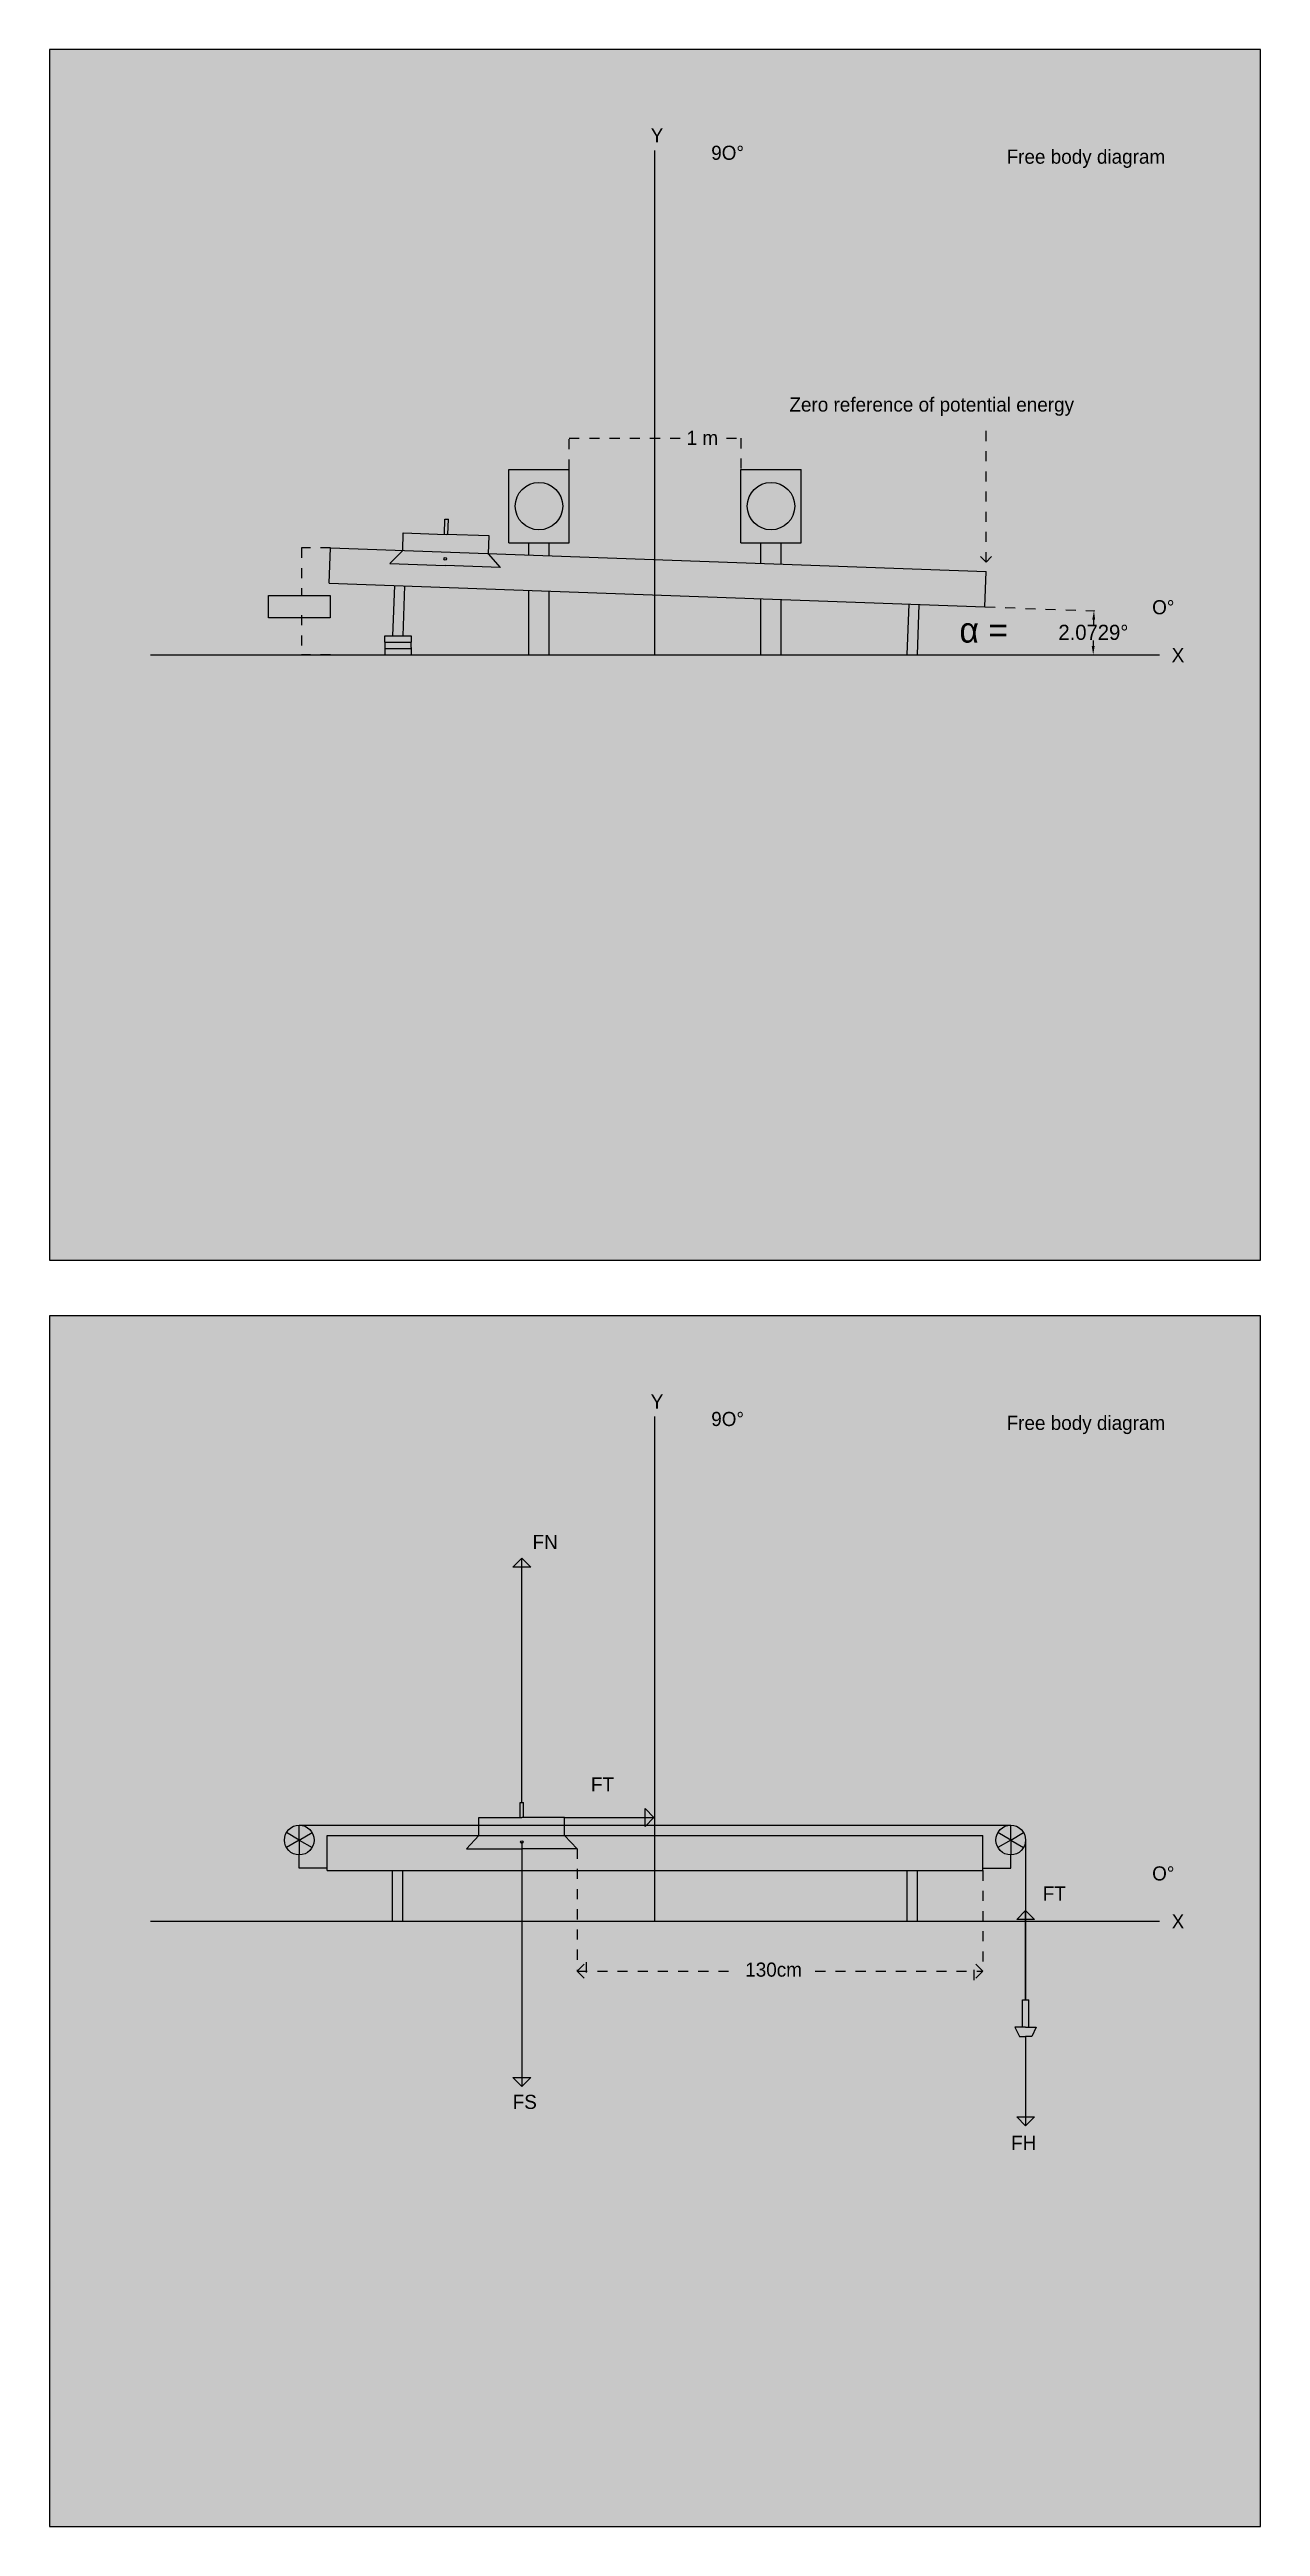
# Model space of a CAD drawing. Header units: centimetres. Extents: x 0 to 240, y -371 to 120.
import ezdxf

# ---------------------------------------------------------------- set-up
doc = ezdxf.new("R2010")
doc.units = ezdxf.units.CM
doc.header["$LTSCALE"] = 2
doc.linetypes.add('JIS_02_1.0', pattern=[2, 1, -1])
doc.layers.get('0').update_dxf_attribs({"color": 251})
for name, color, linetype in [('BACKGROUND', 250, 'Continuous'), ('FR', 255, 'JIS_02_1.0'), ('Z-FH1', 255, 'Continuous'), ('Z-FS', 255, 'Continuous')]:
    doc.layers.add(name, color=color, linetype=linetype)
doc.dimstyles.get("Standard").update_dxf_attribs({"dimtxt": 0.18, "dimasz": 0.18, "dimexe": 0.18, "dimexo": 0.0625, "dimgap": 0.09, "dimtad": 0, "dimtih": 1, "dimtoh": 1, "dimdec": 4, "dimzin": 0, "dimdsep": 46, "dimtxsty": 'Standard', "dimcen": 0.09, "dimadec": 0, "dimazin": 0, "dimtfac": 1, "dimtdec": 4, "dimtofl": 0, "dimtmove": 0, "dimatfit": 3, "dimfxl": 1, "dimtolj": 1, "dimtzin": 0, "dimarcsym": 0})

# ---------------------------------------------------------------- blocks, each defined once
blk = doc.blocks.new('*D1')
at = {"layer": 'FR', "color": 0, "lineweight": -2, "transparency": 16777216}
blk.add_line((185.42, 9.52), (207.18, 8.73), dxfattribs=at)
for start, end in [(178.3421, 178.5666), (179.3209, 179.585)]:
    blk.add_arc((448.46, 0), 241.62, start, end, dxfattribs=at)
at = {"layer": 'FR', "color": 0, "transparency": 16777216}
for points in [[(206.66, 7), (207.24, 6.98), (207, 8.74)], [(207.14, 1.75), (206.56, 1.75), (206.85, 0)]]:
    blk.add_solid(points, dxfattribs=at)
at = {"layer": 'FR', "color": 0, "transparency": 16777216, "insert": (206.89, 4.45), "char_height": 3, "attachment_point": 5}
blk.add_mtext('\\A1;2.0729°', dxfattribs=at)

msp = doc.modelspace()

# ---------------------------------------------------------------- hatches: boundary and pattern name
at = {"layer": 'BACKGROUND'}
h = msp.add_hatch(color=256, dxfattribs=at)
h.dxf.hatch_style = 1
h.paths.add_polyline_path([(240, 120), (0, 120), (0, -120), (240, -120)])
h = msp.add_hatch(color=256, dxfattribs=at)
h.dxf.hatch_style = 1
h.paths.add_polyline_path([(240, -131), (0, -131), (0, -371), (240, -371)])
at = {"layer": 'FR'}
h = msp.add_hatch(color=256, dxfattribs=at)
h.dxf.hatch_style = 1
h.paths.add_polyline_path([(43.4224, 11.77945), (43.4224, 7.31866), (55.61222, 7.31866), (55.61222, 11.77945)])

# ---------------------------------------------------------------- linework, layer by layer
for p, q in [((120, 0), (120, 100)), ((91, 36.7537), (103, 36.7537)), ((91, 22.23045), (91, 36.7537)), ((103, 22.23045), (103, 36.7537)), ((137, 36.7537), (149, 36.7537)), ((137, 22.23045), (137, 36.7537)), ((149, 22.23045), (149, 36.7537)), ((78.26468, 23.90323), (78.37319, 26.90127)), ((78.37319, 26.90127), (79.07274, 26.87595)), ((78.96422, 23.87791), (79.07274, 26.87595)), ((55.43827, 14.22547), (55.69147, 21.22089)), ((55.69147, 21.22089), (185.6064, 16.51865)), ((67.41541, 18.11793), (69.99256, 20.67663)), ((69.99256, 20.67663), (70.12001, 24.19803)), ((70.12001, 24.19803), (78.61445, 23.89057)), ((87.10889, 23.58312), (78.61445, 23.89057)), ((86.98143, 20.06173), (87.10889, 23.58312)), ((89.36685, 17.3234), (86.98143, 20.06173)), ((91, 22.23045), (103, 22.23045)), ((95, 19.79813), (95, 22.23045)), ((99, 19.65335), (99, 22.23045)), ((137, 22.23045), (149, 22.23045)), ((141, 18.13317), (141, 22.23045)), ((145, 17.98839), (145, 22.23045)), ((67.41541, 18.11793), (78.39113, 17.72067)), ((89.36685, 17.3234), (78.39113, 17.72067)), ((185.3532, 9.52323), (185.6064, 16.51865)), ((55.43827, 14.22547), (185.3532, 9.52323)), ((68.06806, 3.76179), (68.42977, 13.75524)), ((70.06937, 3.76179), (70.42846, 13.6829)), ((95, 0), (95, 12.79354)), ((99, 0), (99, 12.64876)), ((141, 0), (141, 11.12858)), ((145, 0), (145, 10.98381)), ((170.00131, 0.07234), (170.36302, 10.0658)), ((172, 0), (172.36171, 9.99346)), ((66.43565, 3.76179), (71.66512, 3.76179)), ((66.43565, 2.51915), (66.43565, 3.76179)), ((66.43565, 2.51915), (66.43565, 1.48328)), ((66.43565, 2.51179), (71.66512, 2.51179)), ((66.43565, 1.48328), (66.43565, 0)), ((66.43565, 1.26179), (71.66512, 1.26179)), ((71.66512, 3.76179), (71.66512, 2.51915)), ((71.66512, 1.48328), (71.66512, 2.51915)), ((71.66512, 1.48328), (71.66512, 0)), ((20, 0), (220, 0)), ((66.43565, 0), (71.66512, 0)), ((120, -251), (120, -151)), ((85.09329, -230.4763), (93.59329, -230.4763)), ((85.09329, -234), (85.09329, -230.4763)), ((93.24329, -230.4763), (93.24329, -227.4763)), ((93.24329, -227.4763), (93.94329, -227.4763)), ((102.09329, -230.4763), (93.59329, -230.4763)), ((93.94329, -230.4763), (93.94329, -227.4763)), ((102.09329, -234), (102.09329, -230.4763)), ((49.49046, -234.92534), (46.93651, -233.45082)), ((49.49046, -234.92534), (46.93651, -236.39987)), ((49.49046, -234.92534), (49.49046, -231.9763)), ((49.49046, -231.9763), (190.50954, -231.9763)), ((49.49046, -234.92534), (52.0444, -233.45082)), ((49.49046, -234.92534), (52.0444, -236.39987)), ((49.49046, -234.92534), (49.49046, -237.87439)), ((55, -234), (185, -234)), ((55, -241), (55, -234)), ((82.61039, -236.65025), (85.09329, -234)), ((104.5762, -236.65025), (102.09329, -234)), ((185, -241), (185, -234)), ((190.50954, -234.92534), (187.9556, -233.45082)), ((190.50954, -234.92534), (187.9556, -236.39987)), ((190.50954, -234.92534), (190.50954, -231.9763)), ((190.50954, -234.92534), (193.06349, -233.45082)), ((190.50954, -234.92534), (193.06349, -236.39987)), ((190.50954, -234.92534), (190.50954, -237.87439)), ((193.45859, -234.92534), (193.45859, -266.60153)), ((49.49046, -240.5), (49.49046, -237.87439)), ((55, -240.5), (49.49046, -240.5)), ((82.61039, -236.65025), (93.59329, -236.65025)), ((104.5762, -236.65025), (93.59329, -236.65025)), ((185, -240.5), (190.50954, -240.5)), ((190.50954, -240.5), (190.50954, -237.87439)), ((55, -241), (185, -241)), ((68, -251), (68, -241)), ((70, -251), (70, -241)), ((170, -251), (170, -241)), ((172, -251), (172, -241)), ((20, -251), (220, -251)), ((192.82859, -272.00153), (192.82859, -266.60153)), ((192.82859, -266.60153), (194.08859, -266.60153)), ((194.08859, -272.00153), (194.08859, -266.60153)), ((193.45859, -272.00153), (191.34309, -272.00153)), ((191.34309, -272.00153), (192.23372, -273.89541)), ((192.23372, -273.89541), (193.45859, -273.89541)), ((193.45859, -272.00153), (195.57408, -272.00153)), ((194.68345, -273.89541), (193.45859, -273.89541)), ((195.57408, -272.00153), (194.68345, -273.89541))]:
    msp.add_line(p, q)
at = {"color": 0}
msp.add_lwpolyline([(43.4224, 11.77945), (55.61222, 11.77945), (55.61222, 7.31866), (43.4224, 7.31866)], close=True, dxfattribs=at)
for centre, radius in [((97, 29.49207), 4.70467), ((143, 29.49207), 4.70467), ((78.43906, 19.04492), 0.25949), ((49.49046, -234.92534), 2.94904), ((93.59329, -235.32512), 0.25949), ((190.50954, -234.92534), 2.94904)]:
    msp.add_circle(centre, radius)
at = {"layer": 'BACKGROUND'}
for points in [[(0, -120), (240, -120), (240, 120), (0, 120)], [(0, -371), (240, -371), (240, -131), (0, -131)]]:
    msp.add_lwpolyline(points, close=True, dxfattribs=at)
at = {"layer": 'FR'}
for p, q in [((185.6064, 18.38737), (185.6064, 45.94757)), ((103, 36.7537), (103, 42.94525)), ((103, 42.94525), (125.04157, 42.94525)), ((134.17945, 42.94525), (137, 42.94525)), ((137, 42.94525), (137, 36.7537)), ((55.69147, 21.22089), (49.93454, 21.22089)), ((49.93454, 21.22089), (49.93454, 11.77945)), ((185.6064, 18.38737), (184.51593, 19.47783)), ((185.6064, 18.38737), (186.69687, 19.47783)), ((49.93454, 7.86313), (49.93454, 0)), ((55.69147, 0), (49.93454, 0)), ((104.5762, -236.65025), (104.5762, -260.92426)), ((185, -241), (185, -260.92426)), ((104.5762, -260.92426), (106.34397, -259.15649)), ((106.34397, -259.15649), (106.34397, -262.69203)), ((185, -260.92426), (183.23223, -259.15649)), ((183.23223, -262.69203), (183.23223, -259.15649)), ((104.5762, -260.92426), (135.76356, -260.92426)), ((104.5762, -260.92426), (106.34397, -262.69203)), ((151.76356, -260.92426), (185, -260.92426)), ((185, -260.92426), (183.23223, -262.69203))]:
    msp.add_line(p, q, dxfattribs=at)
at = {"layer": 'Z-FH1'}
for p, q in [((102.09329, -230.4763), (119.79504, -230.4763)), ((119.79504, -230.4763), (118.02727, -228.70853)), ((118.02727, -232.24407), (118.02727, -228.70853)), ((119.79504, -230.4763), (118.02727, -232.24407)), ((193.45859, -248.89978), (191.69082, -250.66755)), ((193.45859, -266.60153), (193.45859, -248.89978)), ((193.45859, -248.89978), (195.22635, -250.66755)), ((195.22635, -250.66755), (191.69082, -250.66755)), ((193.45859, -273.89541), (193.45859, -291.59715)), ((193.45859, -291.59715), (191.69082, -289.82938)), ((191.69082, -289.82938), (195.22635, -289.82938)), ((193.45859, -291.59715), (195.22635, -289.82938))]:
    msp.add_line(p, q, dxfattribs=at)
at = {"layer": 'Z-FS'}
for p, q in [((93.59329, -179.03952), (91.82553, -180.80729)), ((95.36106, -180.80729), (91.82553, -180.80729)), ((93.59329, -227.4763), (93.59329, -179.03952)), ((93.59329, -179.03952), (95.36106, -180.80729)), ((93.59329, -235.32512), (93.59329, -283.76191)), ((93.59329, -283.76191), (91.82553, -281.99414)), ((91.82553, -281.99414), (95.36106, -281.99414)), ((93.59329, -283.76191), (95.36106, -281.99414))]:
    msp.add_line(p, q, dxfattribs=at)

# ---------------------------------------------------------------- texts
for s, height, p in [('Y', 2.80006, (119.15139, 101.59393)), ('9O%%D', 2.800057, (131.14501, 98.13719)), ('Free body diagram', 2.800057, (189.69053, 97.36578)), ('O%%D', 2.800057, (218.53558, 8.05382)), ('X', 2.80006, (222.40384, -1.45321)), ('Y', 2.80006, (119.15139, -149.40607)), ('9O%%D', 2.800057, (131.14501, -152.86281)), ('Free body diagram', 2.800057, (189.69053, -153.63422)), ('O%%D', 2.800057, (218.53558, -242.94618)), ('X', 2.80006, (222.40384, -252.45321))]:
    msp.add_text(s, height=height).set_placement(p)
at = {"layer": 'FR'}
for s, p in [('Zero reference of potential energy', (146.64405, 48.22928)), ('1 m', (126.26802, 41.62012))]:
    msp.add_text(s, height=2.800057, dxfattribs=at).set_placement(p)
at = {"layer": 'FR', "linetype": 'JIS_02_1.0', "insert": (180.34426, 7.43131), "char_height": 6, "attachment_point": 1}
msp.add_mtext_dynamic_manual_height_columns('{\\Fgreekc|c0;\\H0.83333x;α =}', width=47.1481411, gutter_width=0.53091, heights=[0], dxfattribs=at)
at = {"layer": 'Z-FH1', "char_height": 2.800057, "attachment_point": 1}
for s, insert in [('FT', (107.30351, -222.48882)), ('FT', (196.85395, -244.12672)), ('FH', (190.59156, -293.55256))]:
    msp.add_mtext_dynamic_manual_height_columns(s, width=47.1481411, gutter_width=0.53091, heights=[0], dxfattribs=dict(at, insert=insert))
at = {"layer": 'Z-FS', "char_height": 2.800057, "attachment_point": 1}
for s, insert in [('FN', (95.73558, -174.44776)), ('130cm', (137.88235, -259.21636)), ('FS', (91.79738, -285.43005))]:
    msp.add_mtext_dynamic_manual_height_columns(s, width=47.1481411, gutter_width=0.53091, heights=[0], dxfattribs=dict(at, insert=insert))

# ---------------------------------------------------------------- dimensions: what is measured, and where the dimension line sits
at = {"layer": 'FR'}
dim = msp.add_angular_dim_2l(base=(206.86342, 2.91376), line1=((55.43827, 14.22547), (185.3532, 9.52323)), line2=((20, 0), (220, 0)), dimstyle='Standard', override={"dimtxt": 3, "dimasz": 1.75, "dimadec": 4}, dxfattribs=at)
dim.commit()
dim.dimension.update_dxf_attribs({"geometry": '*D1', "text_midpoint": (206.88691, 4.45393), "dimtype": 162})

doc.saveas('drawing.dxf')
